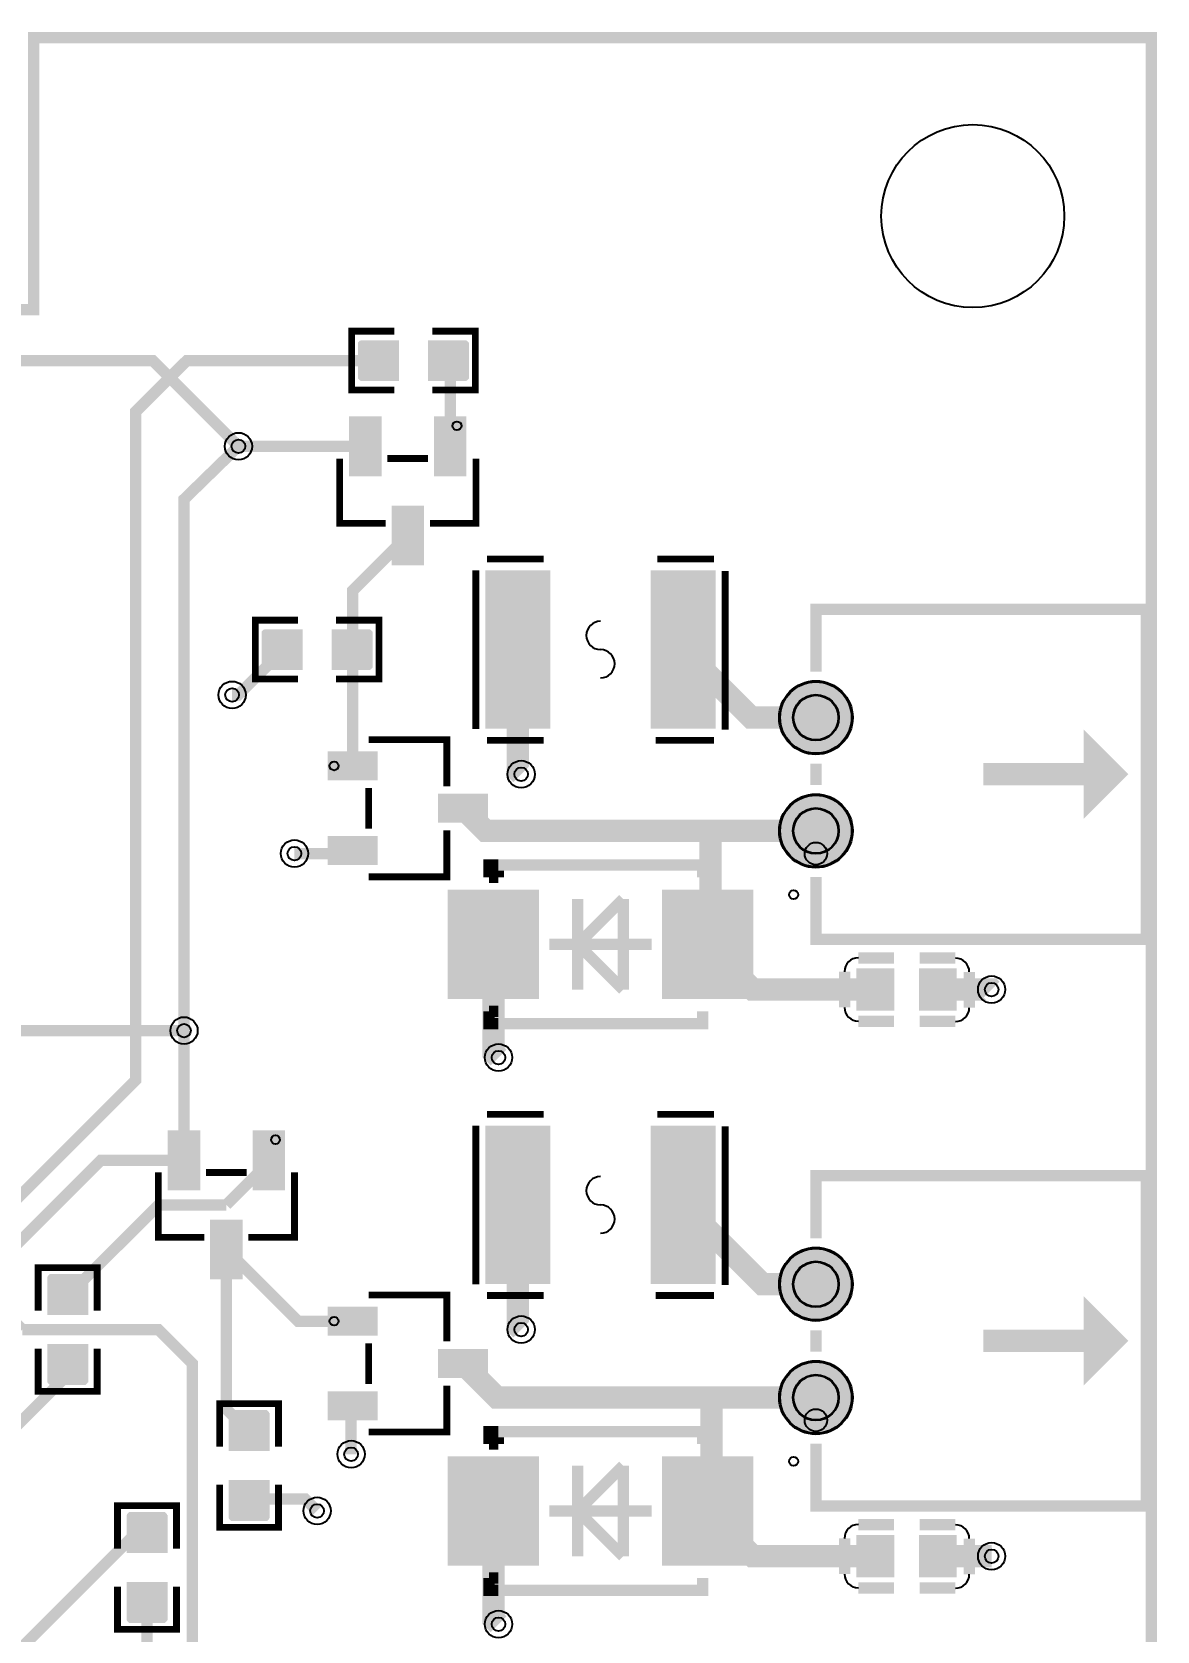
# Model space of a CAD drawing. Header units: millimetres. Extents: x -0.1 to 70.1, y -74.2 to 0.1.
# Drawn here: x 44.92 to 70.13, y -35.71 to 0.13 of the extents above; entities that cross this region are included whole.
import ezdxf

# ---------------------------------------------------------------- set-up
doc = ezdxf.new("R2010")
doc.units = ezdxf.units.MM
for name, color, linetype, true_color in [('BoardOutLine', 7, 'Continuous', 0xff00ff), ('BottomLayer', 7, 'Continuous', 0x0000ff), ('BottomSolderMaskLayer', 7, 'Continuous', 0xaa00ff), ('Document', 7, 'Continuous', 0xffffff), ('Hole', 7, 'Continuous', 0x222222), ('Multi-Layer', 7, 'Continuous', 0xc0c0c0), ('TopLayer', 7, 'Continuous', 0xff0000), ('TopPasteMaskLayer', 7, 'Continuous', 0x808080), ('TopSilkLayer', 7, 'Continuous', 0xffcc00), ('TopSolderMaskLayer', 7, 'Continuous', 0x800080)]:
    doc.layers.add(name, color=color, linetype=linetype, true_color=true_color)

msp = doc.modelspace()

# ---------------------------------------------------------------- hatches: boundary and pattern name
at = {"layer": 'BottomSolderMaskLayer'}
for points in [[(61.658724917449845, -15.24003048006091, 1), (63.30952501905004, -15.24003048006091, 1)], [(61.658724917449845, -17.780035560071155, 1), (63.30952501905004, -17.780035560071155, 1)], [(61.658724917449845, -27.9400558801118, 1), (63.30952501905004, -27.9400558801118, 1)], [(61.658724917449845, -30.480060960121932, 1), (63.30952501905004, -30.480060960121932, 1)]]:
    msp.add_hatch(color=256, dxfattribs=at).paths.add_polyline_path(points)
at = {"layer": 'Document'}
for points in [[(68.48412496824994, -17.510033020065976), (68.48412496824994, -15.51003302006609), (68.48415036830056, -15.51003302006609), (69.48415036830079, -16.510033020065976)], [(68.48412496824994, -16.760045720091398), (66.23413766827525, -16.760045720091398), (66.23413766827525, -16.260020320040553), (68.48412496824994, -16.260020320040553)], [(59.83726187452385, -20.821488442976943), (59.83726187452385, -19.80548641097289), (60.091262382524974, -19.80548641097289), (60.091262382524974, -20.821488442976943)], [(54.8111760223519, -20.200482600965188), (55.827178054355954, -20.200482600965188), (55.827178054355954, -20.4544831089662), (54.8111760223519, -20.4544831089662)], [(59.44264668529354, -20.192887985775997), (60.45864871729759, -20.192887985775997), (60.45864871729759, -20.44688849377701), (59.44264668529354, -20.44688849377701)], [(68.48412496824994, -30.210058420116752), (68.48412496824994, -28.210058420116866), (68.48415036830056, -28.210058420116866), (69.48415036830079, -29.210058420116866)], [(68.48412496824994, -29.46007112014229), (66.23413766827525, -29.46007112014229), (66.23413766827525, -28.960045720091443), (68.48412496824994, -28.960045720091443)], [(59.83726187452385, -33.521488442976874), (59.83726187452385, -32.50548641097282), (60.091262382524974, -32.50548641097282), (60.091262382524974, -33.521488442976874)], [(54.8111760223519, -32.90048260096523), (55.827178054355954, -32.90048260096523), (55.827178054355954, -33.15448310896625), (54.8111760223519, -33.15448310896625)], [(59.44264668529354, -32.89288798577593), (60.45864871729759, -32.89288798577593), (60.45864871729759, -33.14688849377694), (59.44264668529354, -33.14688849377694)]]:
    msp.add_hatch(color=256, dxfattribs=at).paths.add_polyline_path(points)
at = {"layer": 'Multi-Layer'}
for points in [[(61.68412496824995, -15.24003048006091, 1), (63.28412496824994, -15.24003048006091, 1)], [(61.68412496824995, -17.780035560071155, 1), (63.28412496824994, -17.780035560071155, 1)], [(61.68412496824995, -27.9400558801118, 1), (63.28412496824994, -27.9400558801118, 1)], [(61.68412496824995, -30.480060960121932, 1), (63.28412496824994, -30.480060960121932, 1)]]:
    msp.add_hatch(color=256, dxfattribs=at).paths.add_polyline_path(points)
at = {"layer": 'TopLayer'}
for points in [[(53.11699263398532, -7.670993141986287), (53.11699263398532, -6.8069850139700065), (52.3105156210313, -6.8069850139700065), (52.3105156210313, -7.670993141986287)], [(53.81701803403598, -7.670993141986287), (53.81701803403598, -6.8069850139700065), (54.62349504699023, -6.8069850139700065), (54.62349504699023, -7.670993141986287)], [(52.04005588011182, -9.784988569977031), (52.04005588011182, -8.535001270002567), (52.74005588011187, -8.535001270002567), (52.74005588011187, -9.784988569977031)], [(53.939954279908534, -9.784988569977031), (53.939954279908534, -8.535001270002567), (54.6399796799592, -8.535001270002567), (54.6399796799592, -9.784988569977031)], [(52.99001778003549, -11.784988569977145), (52.99001778003549, -10.535001270002454), (53.69001778003553, -10.535001270002454), (53.69001778003553, -11.784988569977145)], [(56.50797561595118, -11.966395732791398), (56.50797561595118, -15.465608331216686), (55.10132080264157, -15.465608331216686), (55.10132080264157, -11.966395732791398)], [(58.80800101600221, -11.966395732791398), (58.80800101600221, -15.465608331216686), (60.214655829311596, -15.465608331216686), (60.214655829311596, -11.966395732791398)], [(50.95798831597676, -14.148006096012182), (50.95798831597676, -13.283997967996015), (50.151511303022744, -13.283997967996015), (50.151511303022744, -14.148006096012182)], [(51.658013716027426, -14.148006096012182), (51.658013716027426, -13.283997967996015), (52.464490728981445, -13.283997967996015), (52.464490728981445, -14.148006096012182)], [(52.64000508001027, -16.62204724409446), (51.570002540005135, -16.62204724409446), (51.570002540005135, -16.022047244094438), (52.64000508001027, -16.022047244094438)], [(55.11000762001527, -17.57200914401824), (54.04000508001013, -17.57200914401824), (54.04000508001013, -16.97200914401833), (55.11000762001527, -16.97200914401833)], [(52.64000508001027, -18.521971043942017), (51.570002540005135, -18.521971043942017), (51.570002540005135, -17.921971043941994), (52.64000508001027, -17.921971043941994)], [(54.25801371602756, -19.119888239776515), (56.258013716027335, -19.119888239776515), (56.258013716027335, -21.519888239776492), (54.25801371602756, -21.519888239776492)], [(59.057861315722675, -19.119888239776515), (61.057861315722675, -19.119888239776515), (61.057861315722675, -21.519888239776492), (59.057861315722675, -21.519888239776492)], [(64.2160020320041, -21.78600457200912), (63.416002032004144, -21.78600457200912), (63.416002032004144, -20.885979171958297), (64.2160020320041, -20.885979171958297)], [(65.61600203200419, -21.78600457200912), (64.81600203200401, -21.78600457200912), (64.81600203200401, -20.885979171958297), (65.61600203200419, -20.885979171958297)], [(47.97604775209561, -25.786995173990363), (47.97604775209561, -24.53700787401567), (48.67604775209543, -24.53700787401567), (48.67604775209543, -25.786995173990363)], [(49.87594615189232, -25.786995173990363), (49.87594615189232, -24.53700787401567), (50.575971551942985, -24.53700787401567), (50.575971551942985, -25.786995173990363)], [(56.50797561595118, -24.41239522479043), (56.50797561595118, -27.911607823215604), (55.10132080264157, -27.911607823215604), (55.10132080264157, -24.41239522479043)], [(58.80800101600221, -24.41239522479043), (58.80800101600221, -27.911607823215604), (60.214655829311596, -27.911607823215604), (60.214655829311596, -24.41239522479043)], [(48.926009652019275, -27.78699517399025), (48.926009652019275, -26.537007874015785), (49.62600965201932, -26.537007874015785), (49.62600965201932, -27.78699517399025)], [(46.15199390398766, -28.60599441198883), (45.28798577597149, -28.60599441198883), (45.28798577597149, -27.799517399034812), (46.15199390398766, -27.799517399034812)], [(52.64000508001027, -29.068046736093493), (51.570002540005135, -29.068046736093493), (51.570002540005135, -28.46804673609347), (52.64000508001027, -28.46804673609347)], [(46.15199390398766, -29.30601981203972), (45.28798577597149, -29.30601981203972), (45.28798577597149, -30.112496824993627), (46.15199390398766, -30.112496824993627)], [(55.11000762001527, -30.01800863601727), (54.04000508001013, -30.01800863601727), (54.04000508001013, -29.418008636017248), (55.11000762001527, -29.418008636017248)], [(52.64000508001027, -30.96797053594105), (51.570002540005135, -30.96797053594105), (51.570002540005135, -30.367970535941026), (52.64000508001027, -30.367970535941026)], [(50.2160020320041, -31.65397510795026), (49.351993903987704, -31.65397510795026), (49.351993903987704, -30.84749809499624), (50.2160020320041, -30.84749809499624)], [(54.25801371602756, -31.819888239776446), (56.258013716027335, -31.819888239776446), (56.258013716027335, -34.219888239776424), (54.25801371602756, -34.219888239776424)], [(59.057861315722675, -31.819888239776446), (61.057861315722675, -31.819888239776446), (61.057861315722675, -34.219888239776424), (59.057861315722675, -34.219888239776424)], [(50.2160020320041, -32.354000508001036), (49.351993903987704, -32.354000508001036), (49.351993903987704, -33.160477520955055), (50.2160020320041, -33.160477520955055)], [(47.06598933197847, -33.93997967995938), (47.929997459994865, -33.93997967995938), (47.929997459994865, -33.13350266700536), (47.06598933197847, -33.13350266700536)], [(64.2160020320041, -34.486004572009165), (63.416002032004144, -34.486004572009165), (63.416002032004144, -33.58597917195834), (64.2160020320041, -33.58597917195834)], [(65.61600203200419, -34.486004572009165), (64.81600203200401, -34.486004572009165), (64.81600203200401, -33.58597917195834), (65.61600203200419, -33.58597917195834)], [(47.06598933197847, -34.640005080010155), (47.929997459994865, -34.640005080010155), (47.929997459994865, -35.446482092964175), (47.06598933197847, -35.446482092964175)]]:
    msp.add_hatch(color=256, dxfattribs=at).paths.add_polyline_path(points)
at = {"layer": 'TopPasteMaskLayer'}
for points in [[(53.11201422402837, -6.8390144780289575), (53.11201422402837, -7.066979933959942), (52.732029464058996, -7.066979933959942), (52.732029464058996, -7.396977393954785), (53.11201422402837, -7.396977393954785), (53.11201422402837, -7.639014478028912), (53.06202692405395, -7.689001778003558), (52.27203454406913, -7.689001778003558), (52.22202184404364, -7.639014478028912), (52.22202184404364, -6.8390144780289575), (52.27203454406913, -6.7890017780035805), (53.06202692405395, -6.7890017780035805)], [(54.66202692405386, -6.7890017780035805), (53.86202692405391, -6.7890017780035805), (53.81201422402842, -6.8390144780289575), (53.81201422402842, -7.066979933959942), (54.182016764033506, -7.066979933959942), (54.182016764033506, -7.396977393954785), (53.81201422402842, -7.396977393954785), (53.81201422402842, -7.639014478028912), (53.86202692405391, -7.689001778003558), (54.66202692405386, -7.689001778003558), (54.71201422402851, -7.639014478028912), (54.71201422402851, -6.8390144780289575)], [(52.04005588011182, -9.784988569977031), (52.04005588011182, -8.535001270002567), (52.74005588011187, -8.535001270002567), (52.74005588011187, -9.784988569977031)], [(53.939954279908534, -9.784988569977031), (53.939954279908534, -8.535001270002567), (54.6399796799592, -8.535001270002567), (54.6399796799592, -9.784988569977031)], [(52.99001778003549, -11.784988569977145), (52.99001778003549, -10.535001270002454), (53.69001778003553, -10.535001270002454), (53.69001778003553, -11.784988569977145)], [(56.50797561595118, -12.06639573279142), (56.50797561595118, -13.021132842265729), (56.40797561595127, -13.121132842265752), (56.12971805943607, -13.121132842265752), (56.02971805943616, -13.22113284226566), (56.02971805943616, -14.210871221742423), (56.12971805943607, -14.310871221742445), (56.40797561595127, -14.310871221742445), (56.50797561595118, -14.410871221742468), (56.50797561595118, -15.365608331216663), (56.40797561595127, -15.465608331216686), (55.201320802641476, -15.465608331216686), (55.10132080264157, -15.365608331216663), (55.10132080264157, -12.06639573279142), (55.201320802641476, -11.966395732791398), (56.40797561595127, -11.966395732791398)], [(58.80800101600221, -12.06639573279142), (58.80800101600221, -13.021132842265729), (58.90800101600212, -13.121132842265752), (59.18625857251732, -13.121132842265752), (59.28625857251723, -13.22113284226566), (59.28625857251723, -14.210871221742423), (59.18625857251732, -14.310871221742445), (58.90800101600212, -14.310871221742445), (58.80800101600221, -14.410871221742468), (58.80800101600221, -15.365608331216663), (58.90800101600212, -15.465608331216686), (60.11465582931169, -15.465608331216686), (60.214655829311596, -15.365608331216663), (60.214655829311596, -12.06639573279142), (60.11465582931169, -11.966395732791398), (58.90800101600212, -11.966395732791398)], [(50.953009906019815, -13.316027432054852), (50.953009906019815, -13.543992887985837), (50.57302514605021, -13.543992887985837), (50.57302514605021, -13.87399034798068), (50.953009906019815, -13.87399034798068), (50.953009906019815, -14.116027432054807), (50.90302260604517, -14.166014732029453), (50.11303022606057, -14.166014732029453), (50.06301752603508, -14.116027432054807), (50.06301752603508, -13.316027432054852), (50.11303022606057, -13.266014732029475), (50.90302260604517, -13.266014732029475)], [(52.50302260604508, -13.266014732029475), (51.703022606045124, -13.266014732029475), (51.65300990601986, -13.316027432054852), (51.65300990601986, -13.543992887985837), (52.02301244602495, -13.543992887985837), (52.02301244602495, -13.87399034798068), (51.65300990601986, -13.87399034798068), (51.65300990601986, -14.116027432054807), (51.703022606045124, -14.166014732029453), (52.50302260604508, -14.166014732029453), (52.55300990601995, -14.116027432054807), (52.55300990601995, -13.316027432054852)], [(52.64000508001027, -16.62204724409446), (51.570002540005135, -16.62204724409446), (51.570002540005135, -16.022047244094438), (52.64000508001027, -16.022047244094438)], [(55.11000762001527, -17.57200914401824), (54.04000508001013, -17.57200914401824), (54.04000508001013, -16.97200914401833), (55.11000762001527, -16.97200914401833)], [(52.64000508001027, -18.521971043942017), (51.570002540005135, -18.521971043942017), (51.570002540005135, -17.921971043941994), (52.64000508001027, -17.921971043941994)], [(54.25801371602756, -19.119888239776515), (56.258013716027335, -19.119888239776515), (56.258013716027335, -21.519888239776492), (54.25801371602756, -21.519888239776492)], [(59.057861315722675, -19.119888239776515), (61.057861315722675, -19.119888239776515), (61.057861315722675, -21.519888239776492), (59.057861315722675, -21.519888239776492)], [(64.2160020320041, -21.78600457200912), (63.416002032004144, -21.78600457200912), (63.416002032004144, -20.885979171958297), (64.2160020320041, -20.885979171958297)], [(65.61600203200419, -21.78600457200912), (64.81600203200401, -21.78600457200912), (64.81600203200401, -20.885979171958297), (65.61600203200419, -20.885979171958297)], [(47.97604775209561, -25.786995173990363), (47.97604775209561, -24.53700787401567), (48.67604775209543, -24.53700787401567), (48.67604775209543, -25.786995173990363)], [(49.87594615189232, -25.786995173990363), (49.87594615189232, -24.53700787401567), (50.575971551942985, -24.53700787401567), (50.575971551942985, -25.786995173990363)], [(56.50797561595118, -24.51239522479034), (56.50797561595118, -25.467132334264647), (56.40797561595127, -25.56713233426467), (56.12971805943607, -25.56713233426467), (56.02971805943616, -25.667132334264693), (56.02971805943616, -26.656870713741455), (56.12971805943607, -26.756870713741478), (56.40797561595127, -26.756870713741478), (56.50797561595118, -26.856870713741387), (56.50797561595118, -27.81160782321558), (56.40797561595127, -27.911607823215604), (55.201320802641476, -27.911607823215604), (55.10132080264157, -27.81160782321558), (55.10132080264157, -24.51239522479034), (55.201320802641476, -24.41239522479043), (56.40797561595127, -24.41239522479043)], [(58.80800101600221, -24.51239522479034), (58.80800101600221, -25.467132334264647), (58.90800101600212, -25.56713233426467), (59.18625857251732, -25.56713233426467), (59.28625857251723, -25.667132334264693), (59.28625857251723, -26.656870713741455), (59.18625857251732, -26.756870713741478), (58.90800101600212, -26.756870713741478), (58.80800101600221, -26.856870713741387), (58.80800101600221, -27.81160782321558), (58.90800101600212, -27.911607823215604), (60.11465582931169, -27.911607823215604), (60.214655829311596, -27.81160782321558), (60.214655829311596, -24.51239522479034), (60.11465582931169, -24.41239522479043), (58.90800101600212, -24.41239522479043)], [(48.926009652019275, -27.78699517399025), (48.926009652019275, -26.537007874015785), (49.62600965201932, -26.537007874015785), (49.62600965201932, -27.78699517399025)], [(45.27000254000518, -27.760985521971065), (45.27000254000518, -28.56098552197102), (45.32001524003044, -28.61099822199651), (45.547980695961314, -28.61099822199651), (45.547980695961314, -28.240995681991308), (45.8779781559565, -28.240995681991308), (45.8779781559565, -28.61099822199651), (46.1200152400304, -28.61099822199651), (46.17000254000527, -28.56098552197102), (46.17000254000527, -27.760985521971065), (46.1200152400304, -27.71099822199642), (45.32001524003044, -27.71099822199642)], [(52.64000508001027, -29.068046736093493), (51.570002540005135, -29.068046736093493), (51.570002540005135, -28.46804673609347), (52.64000508001027, -28.46804673609347)], [(45.32001524003044, -29.310998221996442), (45.547980695961314, -29.310998221996442), (45.547980695961314, -29.69098298196593), (45.8779781559565, -29.69098298196593), (45.8779781559565, -29.310998221996442), (46.1200152400304, -29.310998221996442), (46.17000254000527, -29.360985521971088), (46.17000254000527, -30.150977901955798), (46.1200152400304, -30.200990601981175), (45.32001524003044, -30.200990601981175), (45.27000254000518, -30.150977901955798), (45.27000254000518, -29.360985521971088)], [(55.11000762001527, -30.01800863601727), (54.04000508001013, -30.01800863601727), (54.04000508001013, -29.418008636017248), (55.11000762001527, -29.418008636017248)], [(52.64000508001027, -30.96797053594105), (51.570002540005135, -30.96797053594105), (51.570002540005135, -30.367970535941026), (52.64000508001027, -30.367970535941026)], [(49.33401066802139, -30.80896621793238), (49.33401066802139, -31.608966217932448), (49.384023368046655, -31.658978917957825), (49.611988823977754, -31.658978917957825), (49.611988823977754, -31.288976377952736), (49.94198628397271, -31.288976377952736), (49.94198628397271, -31.658978917957825), (50.18402336804661, -31.658978917957825), (50.23401066802148, -31.608966217932448), (50.23401066802148, -30.80896621793238), (50.18402336804661, -30.758978917957847), (49.384023368046655, -30.758978917957847)], [(54.25801371602756, -31.819888239776446), (56.258013716027335, -31.819888239776446), (56.258013716027335, -34.219888239776424), (54.25801371602756, -34.219888239776424)], [(59.057861315722675, -31.819888239776446), (61.057861315722675, -31.819888239776446), (61.057861315722675, -34.219888239776424), (59.057861315722675, -34.219888239776424)], [(49.384023368046655, -32.35897891795787), (49.611988823977754, -32.35897891795787), (49.611988823977754, -32.73896367792736), (49.94198628397271, -32.73896367792736), (49.94198628397271, -32.35897891795787), (50.18402336804661, -32.35897891795787), (50.23401066802148, -32.4089662179324), (50.23401066802148, -33.19895859791711), (50.18402336804661, -33.24897129794249), (49.384023368046655, -33.24897129794249), (49.33401066802139, -33.19895859791711), (49.33401066802139, -32.4089662179324)], [(47.89796799593614, -33.935001270002545), (47.670002540005044, -33.935001270002545), (47.670002540005044, -33.555016510033056), (47.34000508001009, -33.555016510033056), (47.34000508001009, -33.935001270002545), (47.09796799593596, -33.935001270002545), (47.047980695961314, -33.8850139700279), (47.047980695961314, -33.095021590043075), (47.09796799593596, -33.0450088900177), (47.89796799593614, -33.0450088900177), (47.947980695961405, -33.095021590043075), (47.947980695961405, -33.8850139700279)], [(64.2160020320041, -34.486004572009165), (63.416002032004144, -34.486004572009165), (63.416002032004144, -33.58597917195834), (64.2160020320041, -33.58597917195834)], [(65.61600203200419, -34.486004572009165), (64.81600203200401, -34.486004572009165), (64.81600203200401, -33.58597917195834), (65.61600203200419, -33.58597917195834)], [(47.947980695961405, -35.48501397002792), (47.947980695961405, -34.68501397002797), (47.89796799593614, -34.63500127000259), (47.670002540005044, -34.63500127000259), (47.670002540005044, -35.005003810007565), (47.34000508001009, -35.005003810007565), (47.34000508001009, -34.63500127000259), (47.09796799593596, -34.63500127000259), (47.047980695961314, -34.68501397002797), (47.047980695961314, -35.48501397002792), (47.09796799593596, -35.53500127000257), (47.89796799593614, -35.53500127000257)]]:
    msp.add_hatch(color=256, dxfattribs=at).paths.add_polyline_path(points)
at = {"layer": 'TopSolderMaskLayer'}
for points in [[(53.1423934847619, -7.696391699368519), (53.1423934847619, -6.781583469752036), (52.28511637020756, -6.781583469752036), (52.28511637020756, -7.696391699368519)], [(53.79162038316508, -7.696391699368519), (53.79162038316508, -6.781583469752036), (54.648897497719645, -6.781583469752036), (54.648897497719645, -7.696391699368519)], [(52.025828383305, -9.830343499396577), (52.025828383305, -8.489642653939654), (52.754276151171325, -8.489642653939654), (52.754276151171325, -9.830343499396577)], [(53.92572575085205, -9.830343499396577), (53.92572575085205, -8.489642653939654), (54.654199951018654, -8.489642653939654), (54.654199951018654, -9.830343499396577)], [(52.97579028322866, -11.830343499396577), (52.97579028322866, -10.489642653939654), (53.70423805109499, -10.489642653939654), (53.70423805109499, -11.830343499396577)], [(56.53337429082535, -11.940995313244002), (56.53337429082535, -15.491008013269493), (55.07592029319949, -15.491008013269493), (55.07592029319949, -11.940995313244002)], [(58.78260234112781, -11.940995313244002), (58.78260234112781, -15.491008013269493), (60.2400563387539, -15.491008013269493), (60.2400563387539, -11.940995313244002)], [(50.98338916675311, -14.173404653394414), (50.98338916675311, -13.25859642377793), (50.126112052199005, -13.25859642377793), (50.126112052199005, -14.173404653394414)], [(51.632616065156526, -14.173404653394414), (51.632616065156526, -13.25859642377793), (52.48989317971086, -13.25859642377793), (52.48989317971086, -14.173404653394414)], [(61.658724917449845, -15.24003048006091, 1), (63.30952501905004, -15.24003048006091, 1)], [(52.665409954444385, -16.64744514435256), (51.54460731283916, -16.64744514435256), (51.54460731283916, -15.996645042752448), (52.665409954444385, -15.996645042752448)], [(55.13540525899839, -17.59740704427645), (54.014602617393166, -17.59740704427645), (54.014602617393166, -16.946606942676226), (55.13540525899839, -16.946606942676226)], [(61.658724917449845, -17.780035560071155, 1), (63.30952501905004, -17.780035560071155, 1)], [(52.665409954444385, -18.54736894420023), (51.54460731283916, -18.54736894420023), (51.54460731283916, -17.896568842600004), (52.665409954444385, -17.896568842600004)], [(54.232612374902146, -19.094490339518302), (56.283412476502235, -19.094490339518302), (56.283412476502235, -21.545290441118482), (54.232612374902146, -21.545290441118482)], [(59.03245997459726, -19.094490339518302), (61.083260076197575, -19.094490339518302), (61.083260076197575, -21.545290441118482), (59.03245997459726, -21.545290441118482)], [(64.24139563117842, -21.81140247226722), (63.39059552957815, -21.81140247226722), (63.39059552957815, -20.8605755369216), (64.24139563117842, -20.8605755369216)], [(65.64140853443018, -21.81140247226722), (64.79060843282991, -21.81140247226722), (64.79060843282991, -20.8605755369216), (65.64140853443018, -20.8605755369216)], [(47.961820255288785, -25.832348260088224), (47.961820255288785, -24.49164741463119), (48.690268023154886, -24.49164741463119), (48.690268023154886, -25.832348260088224)], [(49.86171762283584, -25.832348260088224), (49.86171762283584, -24.49164741463119), (50.59019182300244, -24.49164741463119), (50.59019182300244, -25.832348260088224)], [(56.53337429082535, -24.386994436495797), (56.53337429082535, -27.937007136521174), (55.07592029319949, -27.937007136521174), (55.07592029319949, -24.386994436495797)], [(58.78260234112781, -24.386994436495797), (58.78260234112781, -27.937007136521174), (60.2400563387539, -27.937007136521174), (60.2400563387539, -24.386994436495797)], [(48.91178215521245, -27.832348260088224), (48.91178215521245, -26.49164741463119), (49.64022992307878, -26.49164741463119), (49.64022992307878, -27.832348260088224)], [(61.658724917449845, -27.9400558801118, 1), (63.30952501905004, -27.9400558801118, 1)], [(46.17919950153146, -28.62970690061786), (45.26076737880521, -28.62970690061786), (45.26076737880521, -27.775812377494844), (46.17919950153146, -27.775812377494844)], [(52.665409954444385, -29.09344248580976), (51.54460731283916, -29.09344248580976), (51.54460731283916, -28.44264238420942), (52.665409954444385, -28.44264238420942)], [(46.17919950153146, -29.28231628391768), (45.26076737880521, -29.28231628391768), (45.26076737880521, -30.136210807040698), (46.17919950153146, -30.136210807040698)], [(55.13540525899839, -30.043404385733425), (54.014602617393166, -30.043404385733425), (54.014602617393166, -29.3926042841332), (55.13540525899839, -29.3926042841332)], [(61.658724917449845, -30.480060960121932, 1), (63.30952501905004, -30.480060960121932, 1)], [(52.665409954444385, -30.993366285657316), (51.54460731283916, -30.993366285657316), (51.54460731283916, -30.342566184057205), (52.665409954444385, -30.342566184057205)], [(50.243207629547896, -31.677686103161477), (49.324775506821425, -31.677686103161477), (49.324775506821425, -30.823791580038574), (50.243207629547896, -30.823791580038574)], [(54.232612374902146, -31.79448980188272), (56.283412476502235, -31.79448980188272), (56.283412476502235, -34.24528990348301), (54.232612374902146, -34.24528990348301)], [(59.03245997459726, -31.79448980188272), (61.083260076197575, -31.79448980188272), (61.083260076197575, -34.24528990348301), (59.03245997459726, -34.24528990348301)], [(50.243207629547896, -32.33029548646107), (49.324775506821425, -32.33029548646107), (49.324775506821425, -33.184190009584086), (50.243207629547896, -33.184190009584086)], [(47.03877093481242, -33.96369067517071), (47.95720305753866, -33.96369067517071), (47.95720305753866, -33.10979615204769), (47.03877093481242, -33.10979615204769)], [(64.24139563117842, -34.511401038572785), (63.39059552957815, -34.511401038572785), (63.39059552957815, -33.560574103227054), (64.24139563117842, -33.560574103227054)], [(65.64140853443018, -34.511401038572785), (64.79060843282991, -34.511401038572785), (64.79060843282991, -33.560574103227054), (65.64140853443018, -33.560574103227054)], [(47.03877093481242, -34.6163000584703), (47.95720305753866, -34.6163000584703), (47.95720305753866, -35.470194581593205), (47.03877093481242, -35.470194581593205)]]:
    msp.add_hatch(color=256, dxfattribs=at).paths.add_polyline_path(points)

# ---------------------------------------------------------------- linework, layer by layer
at = {"layer": 'BoardOutLine', "const_width": 0.25400050800101603}
msp.add_lwpolyline([(0, 0), (25.146050292100654, 0), (25.146050292100654, -6.096012192024318), (44.958089916179915, -6.096012192024318), (44.958089916179915, 0), (70, 0), (70, -74.00050800101599), (0, -74.00050800101599), (0, 0)], close=True, dxfattribs=at)
at = {"layer": 'BottomLayer', "const_width": 0.25400050800101603}
for points in [[(49.54536449072884, -9.159283718567508), (47.6250952501905, -7.239014478028935), (28.194056388112813, -7.239014478028935)], [(36.32199644399293, -25.65400050800099), (39.72014224028453, -22.25585471170939), (48.32613665227336, -22.25585471170939)]]:
    msp.add_lwpolyline(points, dxfattribs=at)
at = {"layer": 'BottomSolderMaskLayer'}
for centre, radius in [((62.484124968249944, -15.24003048006091), 0.8254000508001016), ((62.484124968249944, -15.24003048006091), 0.5158750317500634), ((62.484124968249944, -17.780035560071155), 0.8254000508001016), ((62.484124968249944, -17.780035560071155), 0.5158750317500634), ((62.484124968249944, -27.9400558801118), 0.8254000508001016), ((62.484124968249944, -27.9400558801118), 0.5158750317500634), ((62.484124968249944, -30.480060960121932), 0.8254000508001016), ((62.484124968249944, -30.480060960121932), 0.5158750317500634)]:
    msp.add_circle(centre, radius, dxfattribs=at)
at = {"layer": 'Document'}
for centre, radius in [((54.44018288036591, -8.700025400050777), 0.10007620015240032), ((51.688849377698716, -16.32207264414535), 0.10007620015240032), ((62.484124968249944, -18.288036576073182), 0.24993649987299976), ((50.37617475234947, -24.70205740411484), 0.10007620015240032), ((51.688849377698716, -28.768097536195114), 0.10007620015240032), ((62.484124968249944, -30.98806197612396), 0.24993649987299976)]:
    msp.add_circle(centre, radius, dxfattribs=at)
at = {"layer": 'Hole'}
for centre in [(49.545339090678226, -9.159258318516663), (49.403098806197704, -14.732029464058883), (55.8801117602236, -16.510033020065976), (50.800101600203334, -18.288036576073182), (66.4211328422657, -21.33604267208534), (48.32613665227336, -22.255778511557082), (55.37211074422157, -22.86004572009142), (55.8801117602236, -28.956057912115853), (52.07010414020829, -31.750063500127), (51.30810261620536, -33.020066040132065), (66.4211328422657, -34.03606807213612), (55.37211074422157, -35.5600711201422)]:
    msp.add_circle(centre, 0.15240030480060962, dxfattribs=at)
at = {"layer": 'Multi-Layer'}
for centre, radius in [((66, -4), 2.0500127000254005), ((49.545339090678226, -9.159258318516663), 0.30480060960121924), ((49.403098806197704, -14.732029464058883), 0.30480060960121924), ((62.484124968249944, -15.24003048006091), 0.8), ((62.484124968249944, -15.24003048006091), 0.5), ((55.8801117602236, -16.510033020065976), 0.30480060960121924), ((62.484124968249944, -17.780035560071155), 0.8), ((62.484124968249944, -17.780035560071155), 0.5), ((50.800101600203334, -18.288036576073182), 0.30480060960121924), ((66.4211328422657, -21.33604267208534), 0.30480060960121924), ((48.32613665227336, -22.255778511557082), 0.30480060960121924), ((55.37211074422157, -22.86004572009142), 0.30480060960121924), ((62.484124968249944, -27.9400558801118), 0.8), ((62.484124968249944, -27.9400558801118), 0.5), ((55.8801117602236, -28.956057912115853), 0.30480060960121924), ((62.484124968249944, -30.480060960121932), 0.8), ((62.484124968249944, -30.480060960121932), 0.5), ((52.07010414020829, -31.750063500127), 0.30480060960121924), ((51.30810261620536, -33.020066040132065), 0.30480060960121924), ((66.4211328422657, -34.03606807213612), 0.30480060960121924), ((55.37211074422157, -35.5600711201422), 0.30480060960121924)]:
    msp.add_circle(centre, radius, dxfattribs=at)
at = {"layer": 'TopLayer'}
for points, const_width in [([(41.401955803911505, -31.750012700025422), (41.401955803911505, -29.210058420116866), (47.243967487934924, -23.368046736093447), (47.243967487934924, -8.382016764033551), (48.386969773939654, -7.239014478028935), (52.71374142748277, -7.239014478028935)], 0.25400050800101603), ([(54.22047244094506, -7.239014478028935), (54.289992379984824, -7.308534417068927), (54.289992379984824, -9.160020320040644)], 0.25400050800101603), ([(48.32613665227336, -22.25585471170939), (48.32613665227336, -10.347980695961269), (49.545339090678226, -9.159258318516663)], 0.25400050800101603), ([(49.545339090678226, -9.159258318516663), (49.545339090678226, -9.159258318516663), (52.390144780289575, -9.159258318516663)], 0.25400050800101603), ([(53.340005080010314, -11.159994919989913), (52.10492760985517, -12.395072390144719), (52.10492760985517, -16.322047244094506)], 0.25400050800101603), ([(50.55466090932191, -13.71602743205483), (49.53865887731786, -14.732029464058883), (49.403098806197704, -14.732029464058883)], 0.25400050800101603), ([(55.8801117602236, -16.510033020065976), (55.80457200914384, -16.434493268986557), (55.80457200914384, -13.71602743205483)], 0.5), ([(59.51143002286017, -13.716002032003985), (61.03543307086625, -15.240005080010064), (62.48399796799595, -15.240005080010064)], 0.5), ([(54.575082550165234, -17.27200914401817), (55.08308356616726, -17.78001016002031), (62.48399796799595, -17.78001016002031)], 0.5), ([(60.05778511557037, -20.31988823977656), (60.12397764795537, -20.253695707391444), (60.12397764795537, -17.78001016002031)], 0.5), ([(52.10492760985517, -18.221971043942062), (52.038887477775006, -18.288011176022337), (50.799999999999955, -18.288011176022337)], 0.25400050800101603), ([(55.37211074422157, -22.86004572009142), (55.25788671577334, -22.7458216916433), (55.25788671577334, -20.31991363982729)], 0.5), ([(60.05773431546868, -20.31991363982729), (61.07386334772673, -21.33604267208534), (63.81610363220716, -21.33604267208534)], 0.5), ([(66.4211328422657, -21.33604267208534), (66.42108204216402, -21.335991871983765), (65.2780035560072, -21.335991871983765)], 0.5), ([(48.32613665227336, -25.161290322580612), (48.32613665227336, -22.25585471170939)], 0.25400050800101603), ([(44.70408940817879, -28.956057912115853), (44.196012192024455, -28.44798069596129), (44.196012192024455, -27.432004064008083), (46.466014732029635, -25.16200152400313), (48.32603505207021, -25.16200152400313)], 0.25400050800101603), ([(49.275996951993875, -26.162001524003017), (50.22595885191777, -25.21203962407924), (50.22595885191777, -25.16200152400313)], 0.25400050800101603), ([(45.71998983997969, -28.202641605283247), (47.760629921259806, -26.162001524003017), (49.275996951993875, -26.162001524003017)], 0.25400050800101603), ([(55.8801117602236, -28.956057912115853), (55.80457200914384, -28.88051816103632), (55.80457200914384, -26.162001524003017)], 0.5), ([(59.51143002286017, -26.162001524003017), (61.289433578867374, -27.94000508001011), (62.48399796799595, -27.94000508001011)], 0.5), ([(49.7839979679959, -31.25062230124456), (49.275996951993875, -30.742621285242535), (49.275996951993875, -27.162001524003017)], 0.25400050800101603), ([(49.275996951993875, -27.162001524003017), (50.882042164084396, -28.768046736093424), (52.10492760985517, -28.768046736093424)], 0.25400050800101603), ([(47.51333502667012, -39.81203962407915), (48.5140970281941, -38.81127762255528), (48.5140970281941, -29.718059436118892), (47.75209550419095, -28.956057912115853), (44.70408940817879, -28.956057912115853)], 0.25400050800101603), ([(43.942011684023555, -31.749987299974578), (45.71998983997969, -29.97200914401833), (45.71998983997969, -29.709372618745192)], 0.25400050800101603), ([(54.575082550165234, -29.718008636017316), (55.33708407416816, -30.480010160020356), (62.48399796799595, -30.480010160020356)], 0.5), ([(60.05778511557037, -33.01988823977649), (60.14160528321054, -32.936068072136095), (60.14160528321054, -30.480010160020356)], 0.5), ([(52.10492760985517, -30.66797053594098), (52.070002540005135, -30.70289560579124), (52.070002540005135, -31.750012700025422)], 0.25400050800101603), ([(51.30800101600198, -33.019989839979644), (51.04536449072907, -32.75735331470662), (49.7839979679959, -32.75735331470662)], 0.25400050800101603), ([(55.37211074422157, -35.5600711201422), (55.25788671577334, -35.44584709169419), (55.25788671577334, -33.01988823977649)], 0.5), ([(60.05773431546868, -33.01988823977649), (61.07391414782842, -34.03606807213612), (63.81610363220716, -34.03606807213612)], 0.5), ([(41.401955803911505, -39.370027940055934), (47.235280670561224, -33.536703073406215), (47.49809499619005, -33.536703073406215)], 0.25400050800101603), ([(66.4211328422657, -34.03606807213612), (65.2161290322581, -34.03606807213612)], 0.5), ([(47.49809499619005, -35.04343408686816), (47.49809499619005, -37.89618999237996), (47.513970027940104, -37.912065024130015)], 0.25400050800101603)]:
    msp.add_lwpolyline(points, dxfattribs=dict(at, const_width=const_width))
at = {"layer": 'TopSilkLayer'}
for points, const_width in [([(53.04079248158496, -7.899593599187142), (52.081915163830445, -7.899593599187142), (52.081915163830445, -6.5783845567691515), (53.04079248158496, -6.5783845567691515)], 0.15240030480060962), ([(53.89321818643634, -7.899593599187142), (54.852095504191084, -7.899593599187142), (54.852095504191084, -6.5783845567691515), (53.89321818643634, -6.5783845567691515)], 0.15240030480060962), ([(51.81379222758437, -9.433782067564152), (51.81379222758437, -10.88620777241556), (52.84541529083049, -10.88620777241556)], 0.15240030480060962), ([(52.88460756921518, -9.433782067564152), (53.795402590805, -9.433782067564152)], 0.15240030480060962), ([(54.86621793243603, -9.433782067564152), (54.86621793243603, -10.88620777241556), (53.83459486918969, -10.88620777241556)], 0.15240030480060962), ([(56.38798577597163, -11.683997967995879), (55.11798323596645, -11.683997967995879)], 0.15240030480060962), ([(58.92799085598176, -11.683997967995879), (60.197993395986714, -11.683997967995879)], 0.15240030480060962), ([(54.86398272796555, -15.494005588011078), (54.86398272796555, -11.937998475996892)], 0.15199390398780802), ([(60.45199390398784, -15.513766827533573), (60.45199390398784, -11.957759715519387)], 0.15199390398780802), ([(62.484124968249944, -14.208788417576784), (62.484124968249944, -12.810007620015199), (69.8841757683515, -12.810007620015199), (69.8841757683515, -20.210058420116866)], 0.25400050800101603), ([(50.8817881635764, -14.376606553213037), (49.92291084582189, -14.376606553213037), (49.92291084582189, -13.055397510795046), (50.8817881635764, -13.055397510795046)], 0.15240030480060962), ([(51.73421386842779, -14.376606553213037), (52.6930911861823, -14.376606553213037), (52.6930911861823, -13.055397510795046), (51.73421386842779, -13.055397510795046)], 0.15240030480060962), ([(52.463931927863996, -15.73581407162817), (54.21633223266463, -15.73581407162817), (54.21633223266463, -16.7774193548388)], 0.15240030480060962), ([(55.11798323596645, -15.748006096012091), (56.38798577597163, -15.748006096012091)], 0.15240030480060962), ([(60.197993395986714, -15.748006096012091), (58.892938785877504, -15.748006096012091)], 0.15240030480060962), ([(62.484124968249944, -16.748895097790182), (62.484124968249944, -16.271170942341882)], 0.25400050800101603), ([(52.463931927863996, -17.727406654813308), (52.463931927863996, -16.81661163322326)], 0.15240030480060962), ([(52.463931927863996, -18.8082042164084), (54.21633223266463, -18.8082042164084), (54.21633223266463, -17.76659893319777)], 0.15240030480060962), ([(55.37190754381527, -18.541910083820085), (55.16195072390133, -18.541910083820085), (55.16195072390133, -18.818719837439744)], 0.25400050800101603), ([(55.37190754381527, -18.66891033782065), (55.37190754381527, -18.541910083820085), (59.94391668783351, -18.541910083820085), (59.94391668783351, -18.818719837439744)], 0.25400050800101603), ([(55.37190754381527, -18.818719837439744), (55.37190754381527, -18.66891033782065)], 0.25400050800101603), ([(55.16195072390133, -18.818719837439744), (55.37190754381527, -18.818719837439744)], 0.25400050800101603), ([(69.88415036830065, -20.21003302006602), (62.484124968249944, -20.21003302006602), (62.484124968249944, -18.811176022352015)], 0.25400050800101603), ([(58.166116332232605, -19.30373380746755), (57.15011430022855, -20.319735839471605), (58.166116332232605, -21.335737871475658)], 0.25400050800101603), ([(57.149987299974555, -19.303835407670817), (57.14991109982225, -21.335915671831344)], 0.25400050800101603), ([(58.1659131318263, -19.303911607823125), (58.1659131318263, -21.335915671831344)], 0.25400050800101603), ([(56.51490982981977, -20.31991363982729), (58.80091440182878, -20.31991363982729)], 0.25400050800101603), ([(64.23573787147575, -20.625958851917744), (63.43576327152664, -20.625958851917744)], 0.25400050800101603), ([(64.81163322326665, -20.631826263652556), (65.61163322326661, -20.631826263652556)], 0.25400050800101603), ([(63.125984251968475, -21.73576327152648), (63.125984251968475, -20.93573787147568)], 0.25400050800101603), ([(65.921463042926, -21.74160528321056), (65.921463042926, -20.941630683261337)], 0.25400050800101603), ([(55.16126492252988, -21.82090424180842), (55.16126492252988, -22.097739395478698), (55.37211074422157, -22.097739395478698)], 0.25400050800101603), ([(55.16195072390133, -21.82103124206253), (55.37190754381527, -21.82103124206253)], 0.25400050800101603), ([(59.94391668783351, -21.82103124206253), (59.94391668783351, -22.097917195834384), (55.37190754381527, -22.097917195834384), (55.37190754381527, -21.82103124206253)], 0.25400050800101603), ([(64.23573787147575, -22.04561849123695), (63.43576327152664, -22.04561849123695)], 0.25400050800101603), ([(64.81163322326665, -22.051435102870187), (65.61163322326661, -22.051435102870187)], 0.25400050800101603), ([(54.86398272796555, -27.94000508001011), (54.86398272796555, -24.383997967995924)], 0.15199390398780802), ([(56.38798577597163, -24.12999745999491), (55.11798323596645, -24.12999745999491)], 0.15240030480060962), ([(58.92799085598176, -24.12999745999491), (60.197993395986714, -24.12999745999491)], 0.15240030480060962), ([(60.45199390398784, -27.959766319532605), (60.45199390398784, -24.40375920751842)], 0.15199390398780802), ([(47.74978409956816, -25.43578867157737), (47.74978409956816, -26.888214376428778), (48.781407162814276, -26.888214376428778)], 0.15240030480060962), ([(48.82059944119874, -25.43578867157737), (49.731394462788785, -25.43578867157737)], 0.15240030480060962), ([(50.80220980441982, -25.43578867157737), (50.80220980441982, -26.888214376428778), (49.770586741173474, -26.888214376428778)], 0.15240030480060962), ([(62.484124968249944, -26.908813817627674), (62.484124968249944, -25.510033020065976), (69.8841757683515, -25.510033020065976), (69.8841757683515, -32.91008382016764)], 0.25400050800101603), ([(46.38059436118874, -28.529794259588584), (46.38059436118874, -27.570916941833843), (45.05938531877064, -27.570916941833843), (45.05938531877064, -28.529794259588584)], 0.15240030480060962), ([(52.463931927863996, -28.181813563627088), (54.21633223266463, -28.181813563627088), (54.21633223266463, -29.223418846837717)], 0.15240030480060962), ([(55.11798323596645, -28.194005588011123), (56.38798577597163, -28.194005588011123)], 0.15240030480060962), ([(60.197993395986714, -28.194005588011123), (58.892938785877504, -28.194005588011123)], 0.15240030480060962), ([(62.484124968249944, -29.44892049784096), (62.484124968249944, -28.97119634239266)], 0.25400050800101603), ([(46.38059436118874, -29.382219964439855), (46.38059436118874, -30.341097282194596), (45.05938531877064, -30.341097282194596), (45.05938531877064, -29.382219964439855)], 0.15240030480060962), ([(52.463931927863996, -30.173406146812226), (52.463931927863996, -29.262611125222293)], 0.15240030480060962), ([(52.463931927863996, -31.254203708407317), (54.21633223266463, -31.254203708407317), (54.21633223266463, -30.212598425196916)], 0.15240030480060962), ([(50.44460248920518, -31.5777749555499), (50.44460248920518, -30.61889763779527), (49.12339344678685, -30.61889763779527), (49.12339344678685, -31.5777749555499)], 0.15240030480060962), ([(55.37190754381527, -31.241910083820244), (55.16195072390133, -31.241910083820244), (55.16195072390133, -31.518719837439676)], 0.25400050800101603), ([(55.37190754381527, -31.368910337820694), (55.37190754381527, -31.241910083820244), (59.94391668783351, -31.241910083820244), (59.94391668783351, -31.518719837439676)], 0.25400050800101603), ([(55.16195072390133, -31.518719837439676), (55.37190754381527, -31.518719837439676)], 0.25400050800101603), ([(55.37190754381527, -31.518719837439676), (55.37190754381527, -31.368910337820694)], 0.25400050800101603), ([(69.88415036830065, -32.9100584201168), (62.484124968249944, -32.9100584201168), (62.484124968249944, -31.51120142240279)], 0.25400050800101603), ([(58.166116332232605, -32.0037338074676), (57.15011430022855, -33.01973583947165), (58.166116332232605, -34.0357378714757)], 0.25400050800101603), ([(57.149987299974555, -32.00383540767075), (57.14991109982225, -34.03591567183139)], 0.25400050800101603), ([(58.1659131318263, -32.003911607823284), (58.1659131318263, -34.03591567183139)], 0.25400050800101603), ([(50.44460248920518, -32.4302006604014), (50.44460248920518, -33.38907797815591), (49.12339344678685, -33.38907797815591), (49.12339344678685, -32.4302006604014)], 0.15240030480060962), ([(46.837388874777844, -33.86377952755902), (46.837388874777844, -32.90490220980439), (48.15859791719595, -32.90490220980439), (48.15859791719595, -33.86377952755902)], 0.15240030480060962), ([(56.51490982981977, -33.01991363982734), (58.80091440182878, -33.01991363982734)], 0.25400050800101603), ([(64.23573787147575, -33.325958851917676), (63.43576327152664, -33.325958851917676)], 0.25400050800101603), ([(64.81163322326665, -33.3318262636526), (65.61163322326661, -33.3318262636526)], 0.25400050800101603), ([(63.125984251968475, -34.435763271526525), (63.125984251968475, -33.635737871475726)], 0.25400050800101603), ([(65.921463042926, -34.44160528321049), (65.921463042926, -33.64163068326127)], 0.25400050800101603), ([(55.16126492252988, -34.520904241808466), (55.16126492252988, -34.79773939547886), (55.37211074422157, -34.79773939547886)], 0.25400050800101603), ([(55.16195072390133, -34.52103124206246), (55.37190754381527, -34.52103124206246)], 0.25400050800101603), ([(59.94391668783351, -34.52103124206246), (59.94391668783351, -34.79791719583443), (55.37190754381527, -34.79791719583443), (55.37190754381527, -34.52103124206246)], 0.25400050800101603), ([(46.837388874777844, -34.716205232410516), (46.837388874777844, -35.67508255016514), (48.15859791719595, -35.67508255016514), (48.15859791719595, -34.716205232410516)], 0.15240030480060962), ([(64.23573787147575, -34.745618491236996), (63.43576327152664, -34.745618491236996)], 0.25400050800101603), ([(64.81163322326665, -34.75143510287023), (65.61163322326661, -34.75143510287023)], 0.25400050800101603)]:
    msp.add_lwpolyline(points, dxfattribs=dict(at, const_width=const_width))
for centre in [(61.98425196850394, -19.210058420116866), (61.98425196850394, -31.910083820167642)]:
    msp.add_circle(centre, 0.10007620015240032, dxfattribs=at)
for centre, radius, start, end in [((57.65798831597658, -13.398501397002747), 0.31750063500127, 90, 270), ((57.65798831597658, -14.033502667005223), 0.31750063500127, 270, 90), ((63.4358140716281, -20.93578867157737), 0.30982981965963935, 90, 180), ((65.61168402440944, -20.941605283210492), 0.30982981965963935, 359.9953028545985, 90), ((63.43581407058696, -21.735788671577325), 0.30982981965963935, 179.9953028545985, 270), ((65.6116840233683, -21.74160528321056), 0.30982981965963935, 270, 0), ((57.65798831597658, -25.84450088900178), 0.31750063500127, 90, 270), ((57.65798831597658, -26.47950215900437), 0.31750063500127, 270, 90), ((63.4358140716281, -33.6357886715773), 0.30982981965963935, 90, 180), ((65.61168402440944, -33.641605283210424), 0.30982981965963935, 359.9953028545985, 90), ((63.43581407058696, -34.435788671577484), 0.30982981965963935, 179.9953028545985, 270), ((65.6116840233683, -34.441605283210606), 0.30982981965963935, 270, 0)]:
    msp.add_arc(centre, radius, start, end, dxfattribs=at)
at = {"layer": 'TopSolderMaskLayer'}
for centre, radius in [((62.484124968249944, -15.24003048006091), 0.8254000508001016), ((62.484124968249944, -15.24003048006091), 0.5158750317500634), ((62.484124968249944, -17.780035560071155), 0.8254000508001016), ((62.484124968249944, -17.780035560071155), 0.5158750317500634), ((62.484124968249944, -27.9400558801118), 0.8254000508001016), ((62.484124968249944, -27.9400558801118), 0.5158750317500634), ((62.484124968249944, -30.480060960121932), 0.8254000508001016), ((62.484124968249944, -30.480060960121932), 0.5158750317500634)]:
    msp.add_circle(centre, radius, dxfattribs=at)

doc.saveas('drawing.dxf')
